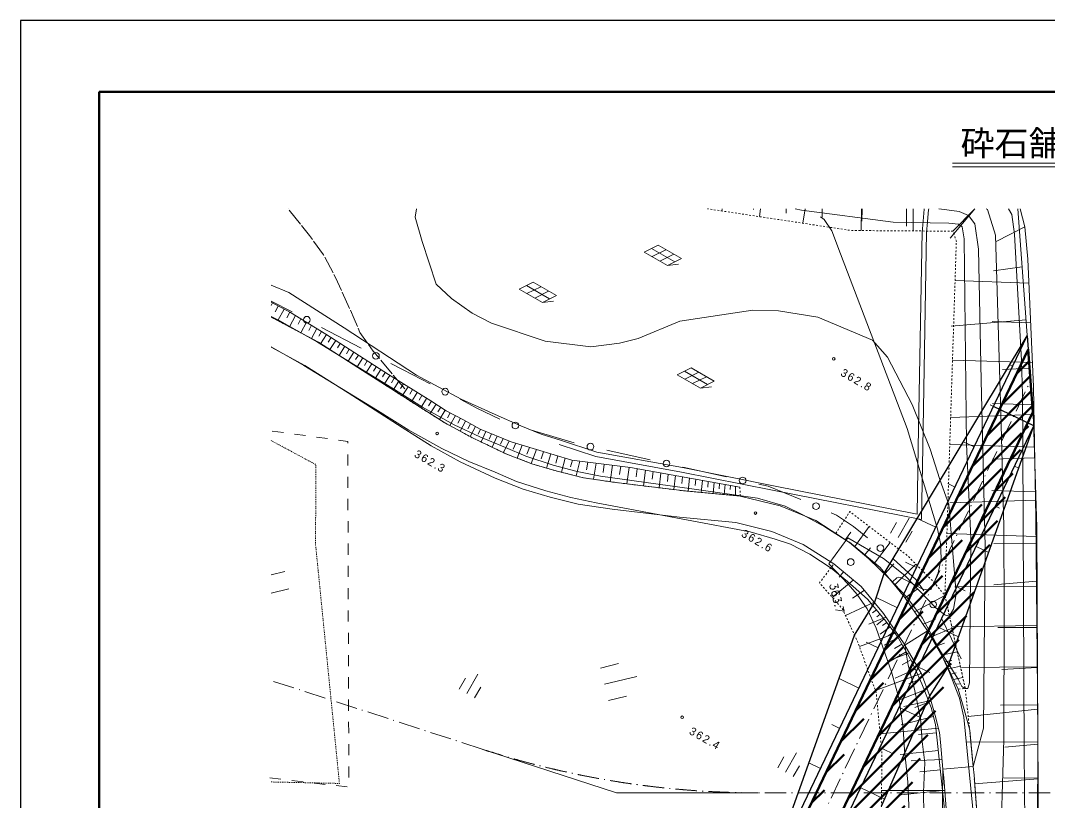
# Model space of a CAD drawing. Header units: millimetres. Extents: x 589521 to 827121, y -149161 to 18839.
# Drawn here: x 589521 to 704923, y -68850 to 18839 of the extents above; entities that cross this region are included whole.
import ezdxf
from ezdxf.enums import TextEntityAlignment as Align

# ---------------------------------------------------------------- set-up
doc = ezdxf.new("R2010")
doc.units = ezdxf.units.MM
doc.header["$LTSCALE"] = 400
for name, pattern in [('561019', [1, 0.5, -0.5]), ('56301', [0.5, 0.25, -0.25]), ('57103', [5.5, 5, -0.5]), ('SXF_一点短鎖線', [9.25, 6, -1.5, 0.25, -1.5])]:
    doc.linetypes.add(name, pattern=pattern)
for name, color, linetype, lineweight in [('D-BGD', 7, 'Continuous', 13), ('D-BGD-数値図化', 7, 'Continuous', 13), ('D-BMK', 2, 'SXF_一点短鎖線', 13), ('D-BMK-OTRS', 7, 'Continuous', 13), ('D-BYP-STR1', 2, 'Continuous', 13), ('D-BYP-STR2', 6, 'Continuous', 25), ('D-STR', 1, 'Continuous', 50), ('D-TTL', 2, 'Continuous', 140), ('D-TTL-LINE', 7, 'Continuous', 13), ('D-TTL-TXT', 7, 'Continuous', 13), ('●予備設計_LP横断', 7, 'Continuous', 13)]:
    doc.layers.add(name, color=color, linetype=linetype, lineweight=lineweight)
doc.styles.add('BIGFONT', font='txt', dxfattribs={"height": 0.2, "bigfont": 'BIGFONT'})
doc.styles.add('MS ゴシック', font='MS Gothic.ttf')
doc.styles.add('Style-WORKING', font='WORKING.shx')
doc.linetypes.add('56130', pattern='A,1,-0.375,[44,dgnlstyle-dm500.shx,S=0.0012,R=0,X=0,Y=0],-0.375', length=1.75)

# ---------------------------------------------------------------- blocks, each defined once
blk = doc.blocks.new('M6334')
at = {"layer": '●予備設計_LP横断', "linetype": 'Continuous', "lineweight": 9}
for p, q in [((0, -1.25), (0, 1.25)), ((-1, -1.25), (-1, 0.15)), ((1, -1.25), (1, 0.15))]:
    blk.add_line(p, q, dxfattribs=at)
blk = doc.blocks.new('M7312')
at = {"layer": '●予備設計_LP横断', "linetype": 'Continuous', "lineweight": 20}
blk.add_circle((0, 0), 0.15, dxfattribs=at)
blk = doc.blocks.new('M6217')
at = {"layer": 'D-BGD-数値図化', "linetype": 'Continuous', "lineweight": 9}
for p, q in [((-1.03, 0.7), (-2, -0.75)), ((-1.5, 0), (1.5, 0)), ((-1.03, 0.7), (1.97, 0.7)), ((-0.03, 0.7), (-1, -0.75)), ((0.97, 0.7), (0, -0.75)), ((1.97, 0.7), (1, -0.75)), ((1, -0.75), (2, 0)), ((-2, -0.75), (1, -0.75))]:
    blk.add_line(p, q, dxfattribs=at)

msp = doc.modelspace()

# ---------------------------------------------------------------- hatches: boundary and pattern name
at = {"layer": 'D-STR'}
h = msp.add_hatch(dxfattribs=at)
h.set_pattern_fill('ANSI31', color=256, scale=400)
edge = h.paths.add_edge_path()
edge.add_line((673896, -77975), (702554, -18039))
edge.add_line((702554, -18039), (702814, -21552))
edge.add_line((702814, -21552), (703074, -25065))
edge.add_line((703074, -25065), (673896, -77975))
edge.add_line((673896, -103938), (677396, -103938))
edge.add_line((677396, -78768), (703074, -25065))
edge.add_line((677396, -103938), (677396, -78768))
edge.add_line((673896, -103938), (673896, -77975))

# ---------------------------------------------------------------- linework, layer by layer
at = {"layer": 'D-BGD', "linetype": 'Continuous'}
for p, q in [((668208, -2269, -363379), (668172, -2513, -363379)), ((671741, -2269, -363379), (671740, -2365, -363379)), ((672518, -2269, -363379), (672385, -3150, -363379)), ((675403, -2269, -363379), (675400, -2762, -363379)), ((677526, -2269, -363379), (677281, -3890, -363379)), ((679447, -2269, -363379), (679442, -3194, -363379)), ((683831, -2269, -363379), (683815, -4714, -363379)), ((683905, -2269, -363379), (683899, -3668, -363379)), ((688885, -2269, -363379), (688907, -4205, -363379)), ((689644, -2269, -363379), (689628, -4753, -363379)), ((693797, -5551, -363379), (696555, -2269, -363379)), ((696551, -2269, -363379), (694104, -4783, -363379)), ((702164, -4290, -363379), (698869, -5969, -363379)), ((701866, -8770, -363379), (698650, -9229, -363379)), ((702619, -10598, -363379), (694338, -10331, -363379)), ((617768, -12831, -363379), (617621, -13127, -363379)), ((618424, -13173, -363379), (618086, -13828, -363379)), ((619080, -13516, -363379), (618387, -14807, -363379)), ((619730, -13855, -363379), (619376, -14514, -363379)), ((620358, -14232, -363379), (619678, -15500, -363379)), ((620971, -14608, -363379), (620641, -15223, -363379)), ((621585, -14983, -363379), (620943, -16179, -363379)), ((702312, -14736, -363379), (693917, -15436, -363379)), ((702822, -15058, -363379), (698509, -14919, -363379)), ((622164, -15337, -363379), (621852, -15918, -363379)), ((622742, -15691, -363379), (622137, -16819, -363379)), ((623289, -16025, -363379), (622972, -16568, -363379)), ((627719, -17887, 965), (623291, -15576, 733)), ((623833, -16361, -363379), (623174, -17400, -363379)), ((624350, -16696, -363379), (624021, -17213, -363379)), ((624866, -17031, -363379), (624213, -18060, -363379)), ((625378, -17362, -363379), (625052, -17875, -363379)), ((625889, -17694, -363379), (625242, -18714, -363379)), ((626396, -18023, -363379), (626074, -18530, -363379)), ((626903, -18351, -363379), (626261, -19361, -363379)), ((627406, -18678, -363379), (627087, -19180, -363379)), ((627910, -19004, -363379), (627274, -20005, -363379)), ((628413, -19331, -363379), (628095, -19828, -363379)), ((703026, -19518, -363379), (694051, -19229, -363379)), ((628916, -19657, -363379), (628280, -20647, -363379)), ((629420, -19983, -363379), (629102, -20477, -363379)), ((629923, -20310, -363379), (629290, -21296, -363379)), ((630427, -20636, -363379), (630111, -21127, -363379)), ((702714, -20158, -363379), (699673, -20290, -363379)), ((630932, -20960, -363379), (630299, -21945, -363379)), ((631442, -21276, -363379), (631123, -21773, -363379)), ((631951, -21593, -363379), (631308, -22594, -363379)), ((632464, -21912, -363379), (632140, -22416, -363379)), ((632977, -22231, -363379), (632324, -23246, -363379)), ((633497, -22554, -363379), (633168, -23066, -363379)), ((634018, -22878, -363379), (633355, -23909, -363379)), ((634544, -23205, -363379), (634213, -23725, -363379)), ((635070, -23533, -363379), (634410, -24581, -363379)), ((635596, -23860, -363379), (635265, -24387, -363379)), ((636119, -24193, -363379), (635459, -25242, -363379)), ((703186, -24268, -363379), (698523, -24120, -363379)), ((636642, -24526, -363379), (636312, -25049, -363379)), ((637164, -24859, -363379), (636507, -25902, -363379)), ((637724, -25166, -363379), (637410, -25704, -363379)), ((703099, -25327, -363379), (693824, -25671, -363379)), ((638288, -25465, -363379), (637679, -26589, -363379)), ((638857, -25767, -363379), (638550, -26332, -363379)), ((639424, -26071, -363379), (638810, -27202, -363379)), ((639988, -26379, -363379), (639682, -26944, -363379)), ((617758, -27210, -620), (618996, -27378, -642)), ((620235, -27546, -664), (621473, -27715, -686)), ((640553, -26688, -363379), (639942, -27815, -363379)), ((641124, -26996, -363379), (640846, -27540, -363379)), ((641724, -27243, -363379), (641166, -28415, -363379)), ((642356, -27503, -363379), (642070, -28106, -363379)), ((651610, -28524, 1033), (646815, -27108, 1065)), ((622711, -27882, -707), (623950, -28051, -729)), ((642989, -27763, -363379), (642400, -29002, -363379)), ((643658, -28038, -363379), (643355, -28675, -363379)), ((644326, -28313, -363379), (643704, -29622, -363379)), ((645058, -28560, -363379), (644766, -29239, -363379)), ((645798, -28786, -363379), (645238, -30236, -363379)), ((703271, -29019, -363379), (693745, -28712, -363379)), ((626226, -29816, -771), (626229, -31066, -772)), ((646593, -29030, -363379), (646303, -29783, -363379)), ((647389, -29274, -363379), (646786, -30834, -363379)), ((648190, -29512, -363379), (647923, -30302, -363379)), ((648992, -29750, -363379), (648523, -31350, -363379)), ((649791, -29987, -363379), (649574, -30786, -363379)), ((660146, -30435, 831), (655266, -29354, 949)), ((650590, -30225, -363379), (650191, -31819, -363379)), ((651411, -30459, -363379), (651220, -31211, -363379)), ((652258, -30567, -363379), (651841, -32232, -363379)), ((653163, -30683, -363379), (652992, -31551, -363379)), ((654067, -30798, -363379), (653801, -32604, -363379)), ((654990, -30916, -363379), (654856, -31828, -363379)), ((655913, -31034, -363379), (655642, -32876, -363379)), ((656840, -31152, -363379), (656715, -32076, -363379)), ((703277, -30194, -363379), (698529, -30348, -363379)), ((657766, -31271, -363379), (657539, -33124, -363379)), ((658686, -31428, -363379), (658575, -32334, -363379)), ((659605, -31593, -363379), (659390, -33350, -363379)), ((660476, -31749, -363379), (660372, -32603, -363379)), ((661348, -31905, -363379), (661145, -33564, -363379)), ((662171, -32052, -363379), (662072, -32859, -363379)), ((662993, -32200, -363379), (662802, -33767, -363379)), ((668686, -32329, 624), (663806, -31247, 742)), ((626234, -32316, -774), (626238, -33565, -776)), ((663770, -32339, -363379), (663688, -33097, -363379)), ((664547, -32478, -363379), (664409, -33944, -363379)), ((665271, -32608, -363379), (665205, -33310, -363379)), ((665996, -32738, -363379), (665869, -34082, -363379)), ((666660, -32857, -363379), (666600, -33501, -363379)), ((667324, -32976, -363379), (667208, -34208, -363379)), ((667933, -33085, -363379), (667878, -33675, -363379)), ((668542, -33194, -363379), (668436, -34323, -363379)), ((669133, -33300, -363379), (669112, -33760, -363379)), ((669723, -33406, -363379), (669722, -34445, -363379)), ((703361, -34016, -363379), (698468, -33858, -363379)), ((626241, -34816, -777), (626246, -36066, -779)), ((703423, -34937, -363379), (693742, -35244, -363379)), ((626249, -37316, -781), (626253, -38566, -782)), ((683088, -40148, -363379), (684697, -37888, -363379)), ((682052, -39374, -363379), (682662, -38532, -363379)), ((703431, -39012, -363379), (693423, -38690, -363379)), ((626258, -39816, -784), (626261, -41066, -785)), ((684201, -41076, -363379), (684845, -40295, -363379)), ((685314, -42003, -363379), (687071, -39700, -363379)), ((703522, -39781, -363379), (698701, -39801, -363379)), ((626265, -42316, -787), (626269, -43566, -789)), ((686488, -43190, -363379), (687469, -42074, -363379)), ((687558, -44480, -363379), (689931, -42111, -363379)), ((617621, -43310, -363379), (619154, -42938, -363379)), ((681823, -43000, -363379), (681329, -43594, -363379)), ((617621, -45369, -363379), (619626, -44882, -363379)), ((626273, -44816, -790), (626277, -46066, -792)), ((682912, -43907, -363379), (680568, -45863, -363379)), ((688742, -45917, -363379), (690104, -44934, -363379)), ((703551, -44607, -363379), (694306, -44657, -363379)), ((703476, -44019, -363379), (698688, -44437, -363379)), ((684158, -45081, -363379), (682848, -45925, -363379)), ((689789, -47456, -363379), (693200, -45624, -363379)), ((685256, -46404, -363379), (682047, -47871, -363379)), ((685088, -46728, -363379), (684957, -46815, -363379)), ((685519, -47242, -363379), (685066, -47569, -363379)), ((626280, -47316, -793), (626284, -48566, -795)), ((686584, -48077, -363379), (684673, -48874, -363379)), ((686375, -48241, -363379), (685564, -48929, -363379)), ((685935, -47723, -363379), (685577, -48024, -363379)), ((690744, -48859, -363379), (692138, -48294, -363379)), ((695024, -52739, 1331), (692839, -48247, 1117)), ((687057, -49141, -363379), (685943, -49976, -363379)), ((686686, -48662, -363379), (686213, -49024, -363379)), ((691645, -50296, -363379), (694004, -49312, -363379)), ((703521, -49025, -363379), (693972, -49165, -363379)), ((703574, -49223, -363379), (699142, -49247, -363379)), ((626288, -49816, -797), (626292, -51065, -798)), ((687787, -49845, -363379), (683604, -51375, -363379)), ((687937, -50339, -363379), (686398, -51230, -363379)), ((687473, -49702, -363379), (686831, -50176, -363379)), ((688381, -51113, -363379), (687551, -51593, -363379)), ((692230, -51315, -363379), (693165, -50986, -363379)), ((626296, -52316, -800), (626300, -53566, -802)), ((689217, -52090, -363379), (686833, -52976, -363379)), ((688870, -51947, -363379), (687044, -52997, -363379)), ((689395, -52860, -363379), (688398, -53430, -363379)), ((692815, -52335, -363379), (694580, -51950, -363379)), ((693228, -53080, -363379), (693980, -52923, -363379)), ((654564, -53778, -363379), (656604, -53282, -363379)), ((689881, -53901, -363379), (687637, -54895, -363379)), ((693594, -53850, -363379), (694931, -53558, -363379)), ((703598, -53654, -363379), (695071, -53701, -363379)), ((703563, -53705, -363379), (699580, -53936, -363379)), ((626303, -54816, -803), (626308, -56066, -805)), ((655006, -55599, -363379), (658650, -54713, -363379)), ((690541, -54401, -363379), (685400, -56283, -363379)), ((690380, -55019, -363379), (689157, -55561, -363379)), ((693880, -54454, -363379), (694475, -54324, -363379)), ((694167, -55058, -363379), (695208, -54831, -363379)), ((690887, -56244, -363379), (688205, -57298, -363379)), ((694424, -55600, -363379), (694843, -55544, -363379)), ((626312, -57316, -806), (626315, -58566, -808)), ((655449, -57422, -363379), (657489, -56926, -363379)), ((691621, -57427, -363379), (688584, -58090, -363379)), ((691413, -57596, -363379), (689836, -58212, -363379)), ((703602, -58384, -363379), (695815, -59220, -363379)), ((703615, -57920, -363379), (699438, -57942, -363379)), ((626320, -59816, -810), (626324, -61065, -811)), ((691920, -59202, -363379), (688303, -60157, -363379)), ((692464, -60528, -363379), (685930, -61148, -363379)), ((692253, -61032, -363379), (690251, -61242, -363379)), ((692581, -61015, -363379), (692693, -62091, -363379)), ((626327, -62315, -813), (626331, -63565, -814)), ((703636, -62096, -363379), (695593, -62063, -363379)), ((703633, -62300, -363379), (699905, -62642, -363379)), ((692463, -63033, -363379), (688163, -63491, -363379)), ((692879, -64022, -363379), (689421, -64180, -363379)), ((626335, -64816, -816), (626339, -66066, -818)), ((692701, -65188, -363379), (690380, -65434, -363379)), ((618716, -66240, -777), (617475, -66093, -771)), ((621200, -66532, -791), (619958, -66386, -784)), ((623682, -66824, -805), (622441, -66678, -798)), ((703664, -66215, -363379), (696537, -66749, -363379)), ((703617, -66122, -363379), (699811, -66103, -363379)), ((626165, -67116, -818), (624924, -66970, -811)), ((693186, -67531, -363379), (686103, -67514, -363379)), ((692938, -67504, -363379), (687953, -68030, -363379))]:
    msp.add_line(p, q, dxfattribs=at)
at = {"layer": 'D-BGD', "linetype": '56130', "elevation": -363379, "flags": 128}
for points in [[(617621, -10835), (619612, -11674), (625814, -15634), (633926, -20941), (638946, -23617), (642757, -25336), (645615, -26626), (647928, -27529), (650077, -28234), (654172, -29577), (663752, -31299), (673972, -33338), (690083, -36519), (690214, -28988), (690637, -4858), (690708, -4108), (690879, -2322), (690884, -2269)], [(690714, -28997), (691136, -4886), (691206, -4155), (691376, -2370), (691386, -2269)], [(649921, -28709), (654050, -30063), (663659, -31791), (673874, -33829), (690573, -37125), (690714, -28997)]]:
    msp.add_lwpolyline(points, dxfattribs=at)
at = {"layer": 'D-BGD', "linetype": '57103', "elevation": -879, "flags": 128}
msp.add_lwpolyline([(632616, -22447), (629083, -18238), (627590, -16128), (626952, -14613), (624855, -9969), (623493, -7443), (621942, -5280), (619517, -2269)], dxfattribs=at)
at = {"layer": 'D-BGD', "linetype": 'Continuous', "flags": 128}
for points, elevation in [([(689428, -75441), (689052, -66539), (688660, -62998), (688528, -60577), (688078, -57254), (687217, -54214), (685493, -49311), (684488, -47121), (683350, -45530), (682365, -44356), (680181, -42100), (682311, -39191), (686325, -41485), (688709, -43406), (692173, -47011), (693192, -47796), (693471, -47932), (693774, -47786), (694152, -47180), (694470, -45468), (693648, -35426), (692641, -32646), (691541, -29245), (689528, -24227), (686776, -18905), (685063, -17020), (678955, -14411), (674541, -13708), (671673, -13652), (663453, -14864), (658802, -16807), (656715, -17345), (653470, -17753), (648352, -17126), (642343, -15105), (640174, -13965), (637845, -12336), (636147, -10710), (634554, -5943), (633768, -3192), (633931, -2269)], -379), ([(690918, -75091), (690809, -67700), (690950, -64422), (690660, -62017), (690463, -59454), (689786, -56140), (689065, -53463), (688705, -51196), (691249, -49606), (694684, -55017), (695109, -55833), (695450, -56089), (695790, -56070), (695975, -55429), (696110, -39224), (695619, -28659), (695356, -5629), (695151, -4305), (694731, -4013), (693648, -3886), (687384, -3773), (677099, -2416), (676403, -2269)], 621), ([(692533, -2269), (693413, -2402), (694809, -2590), (695845, -3015), (696573, -3944), (696971, -6787), (697266, -21529), (697709, -40129), (697526, -60540), (696371, -64811), (692984, -65109), (692805, -79925), (692952, -87448), (693693, -98621), (694553, -111278), (693883, -124366), (693740, -128488), (693580, -132221), (693315, -141161)], 1621), ([(698893, -5222), (697966, -2360), (697844, -2269)], 2621), ([(700341, -2269), (700699, -2899), (701021, -5130)], 3621), ([(701641, -2269), (702164, -4290), (702497, -7931), (703150, -22238)], -363379), ([(701641, -2269), (702164, -4290), (702497, -7931), (703150, -22238), (703413, -36946), (703586, -56366), (703753, -77471), (703859, -93541), (703691, -115755), (703560, -120825), (703044, -124038), (702847, -124528), (702713, -124753)], -363379), ([(698893, -5222), (699528, -26513), (699795, -37914), (699861, -47325), (699800, -61782)], 2621), ([(701021, -5130), (701773, -19273), (701891, -23090), (701948, -28905), (702073, -63126)], 3621), ([(617621, -12754), (619801, -13892), (623764, -16316), (630771, -20859), (635540, -23824), (637261, -24921), (639216, -25957), (641088, -26981), (644542, -28402), (647397, -29277), (651357, -30452), (657917, -31290), (670204, -33492)], -363379), ([(617621, -14411), (618009, -14604), (622922, -17241), (627878, -20388), (633916, -24271), (637094, -26271), (640206, -27959), (643945, -29736), (646863, -30864), (649717, -31700), (652648, -32434), (656295, -32972), (663736, -33881), (670240, -34493), (674720, -35594), (678709, -37236), (682178, -39455), (682511, -39668), (685927, -42514), (688705, -45863), (691239, -49587), (691249, -49606), (693160, -52936)], -363379), ([(690557, -54428), (688705, -51196), (688694, -51179), (686305, -47668), (683794, -44642), (680735, -42094), (680436, -41902), (677318, -39907), (673786, -38453), (669738, -37459), (663413, -36864), (655895, -35946), (652062, -35381), (648930, -34596), (645898, -33707), (642758, -32494), (638846, -30634), (635577, -28862), (632306, -26802), (626263, -22915), (621407, -19832), (617621, -17800)], -363379), ([(703691, -115755), (703859, -93541), (703753, -77471), (703586, -56366), (703413, -36946), (703150, -22238)], -363379), ([(694681, -56142), (693160, -52936), (691249, -49606), (691239, -49587), (688705, -45863), (685927, -42514), (682511, -39668), (682178, -39455), (680956, -38673)], -363379), ([(680735, -42094), (683794, -44642), (686305, -47668), (688694, -51179), (688705, -51196), (690557, -54428), (691419, -56751), (692115, -59083), (692581, -61015), (692693, -62091), (692984, -65109), (693077, -66074), (693996, -78336)], -363379), ([(693160, -52936), (694681, -56142), (695371, -58426), (695979, -60742)], -363379), ([(692581, -61015), (692115, -59083), (691419, -56751), (690557, -54428)], -363379), ([(695979, -60742), (696371, -64811), (696465, -65784), (697383, -78049), (698322, -87979), (698538, -90326), (699423, -99943), (700290, -110128), (700357, -110818), (701161, -119012), (701747, -123807)], -363379), ([(697238, -113849), (696972, -111136), (696903, -110439), (696036, -100243), (695152, -90639), (694936, -88295), (693996, -78336), (693077, -66074), (692984, -65109), (692693, -62091)], -363379), ([(699800, -61782), (699414, -75488), (698877, -85950), (698538, -90326), (695152, -90639), (695332, -101682), (695628, -116972), (695396, -121353), (695293, -124383), (695200, -127836), (695194, -134093), (695042, -137403), (695061, -141161)], 2621), ([(698019, -141161), (697593, -139144), (696924, -132925), (696644, -115925), (696972, -111136), (700357, -110818), (701256, -94562), (701637, -83936), (702149, -71223), (702073, -63126)], 3621)]:
    msp.add_lwpolyline(points, dxfattribs=dict(at, elevation=elevation))
at = {"layer": 'D-BGD', "linetype": '561019', "elevation": -363379, "flags": 128}
for points in [[(702713, -124753), (702253, -124785), (701747, -123807), (701161, -119012), (700357, -110818), (700290, -110128), (699423, -99943), (698538, -90326), (698322, -87979), (697383, -78049), (696465, -65784), (696371, -64811), (695979, -60742), (695551, -56757), (695476, -56060), (693623, -47562), (693200, -45624), (693483, -36824), (694482, -5890), (694104, -4783), (682689, -4707), (667514, -2414), (666558, -2269)], [(670204, -33492), (670240, -34493), (663736, -33881), (656295, -32972), (652648, -32434), (649717, -31700), (646863, -30864), (643945, -29736), (640206, -27959), (637094, -26271), (633916, -24271), (627878, -20388), (622922, -17241), (618009, -14604), (617621, -14411)], [(680956, -38673), (682529, -36233), (688970, -41149), (691883, -44067), (693200, -45624), (693623, -47562), (695476, -56060), (695287, -56079), (694681, -56142)], [(690021, -141161), (689832, -139606), (689106, -134844), (688671, -132000), (688233, -120275), (687887, -110988), (686071, -80778), (686114, -63090), (685491, -56533), (683426, -50889), (681737, -47195), (679132, -44228), (679475, -43772), (680720, -42114), (680735, -42094)]]:
    msp.add_lwpolyline(points, dxfattribs=at)
at = {"layer": 'D-BGD', "linetype": 'Continuous', "elevation": 621}
msp.add_lwpolyline([(679246, -3173), (679660, -3457), (680517, -4734), (681473, -7325), (688953, -26920), (692373, -38147), (692702, -39802), (692774, -41504), (692457, -43098), (691954, -44274), (691629, -44779), (691240, -44994), (690733, -44933), (689860, -44466), (688239, -43614), (688007, -43596), (687823, -43675), (687305, -44115)], dxfattribs=at)
at = {"layer": 'D-BGD', "linetype": 'Continuous', "extrusion": (0.086612, 0.262208, 0.961117), "elevation": 50605}
msp.add_lwpolyline([(-593027, -174106), (-590411, -174551)], dxfattribs=at)
at = {"layer": 'D-BGD', "linetype": 'Continuous', "extrusion": (0.457902, 0.885133, 0.082863), "elevation": 271682}
msp.add_lwpolyline([(-574495, -21408), (-571055, -21375), (-569497, -21447)], dxfattribs=at)
at = {"layer": 'D-BGD', "linetype": 'Continuous', "extrusion": (0.003713, -0.014189, 0.999892), "elevation": 3850}
msp.add_lwpolyline([(643286, -25797), (640702, -24570), (638801, -23588)], dxfattribs=at)
at = {"layer": 'D-BGD', "linetype": '56301', "elevation": -363379, "flags": 128}
msp.add_lwpolyline([(617621, -66553), (625287, -66720), (624378, -57629), (622615, -39981), (622629, -30954), (617621, -28266)], dxfattribs=at)
at = {"layer": 'D-BGD', "linetype": 'Continuous', "extrusion": (0.017427, 8.08941e-05, 0.999848), "elevation": 10142}
msp.add_lwpolyline([(-31120, -624969), (-31265, -626001), (-31472, -626001)], dxfattribs=at)
at = {"layer": 'D-BGD', "linetype": 'Continuous', "extrusion": (0.069058, 0.206545, 0.975997), "elevation": 40109}
msp.add_lwpolyline([(-653142, -177119), (-649187, -177399), (-648157, -177289)], dxfattribs=at)
at = {"layer": 'D-BGD', "linetype": 'Continuous', "extrusion": (-0.052841, 0.073861, 0.995868), "elevation": -39023}
msp.add_lwpolyline([(-535604, 436899), (-535627, 435413), (-534891, 431977)], dxfattribs=at)
at = {"layer": 'D-BGD', "linetype": 'Continuous'}
for points in [[(701386, -2269, 4937), (703149, -26083, 4701), (703515, -37966, 4901), (703637, -61693, 5091), (703556, -82062, 5111), (703635, -100747, 5131), (703927, -115610, 4921), (703944, -120475, 5001), (703971, -124020, 4761), (703755, -124738, 4671), (703527, -125115, 4671)], [(703515, -37966, 4901), (703149, -26083, 4701), (701386, -2269, 4937)], [(698432, -90916, 3061), (695328, -59293, 1501), (694825, -57158, 1531), (693730, -54268, 1311), (692403, -51360, 1091), (690683, -48191, 881), (688929, -45845, 921), (686891, -43670, 661), (684668, -41539, 431), (682496, -39679, 191), (679726, -37937, 341), (677328, -36650, -19), (675281, -35636, -9), (672163, -34720, 11), (664822, -33684, -479), (654583, -32274, -639), (651937, -31721, -629), (649268, -31006, -609), (646189, -30021, -579), (643921, -29051, -559), (641029, -27862, -539), (638161, -26490, -509), (634597, -24523, -469), (631162, -22352, -419), (622818, -17244, -589), (618594, -14839, -539), (617621, -14366, -527)], [(617621, -17737, -544), (621297, -19830, -589), (629572, -24898, -419), (633068, -27104, -469), (636787, -29161, -509), (639812, -30600, -539), (642756, -31819, -559), (645134, -32840, -579), (648420, -33886, -609), (651247, -34647, -629), (654071, -35232, -639), (664203, -37169, -479), (671347, -38507, 11), (674158, -39315, -9), (675877, -39877, -19), (678046, -41020, 341), (680441, -42592, 191), (682281, -44065, 431), (684509, -46050, 661), (686442, -48326, 1121), (687893, -50255, 861), (689492, -53032, 811), (690601, -55538, 1301), (691651, -58206, 1531), (692158, -60112, 1561), (695447, -91173, 3061)], [(684500, -39166, 116), (682943, -37918, -9), (681034, -36624, 551), (680460, -36372, 556)], [(703515, -37966, 4901), (703637, -61693, 5091), (703556, -82062, 5111), (703635, -100747, 5131), (703927, -115610, 4921)], [(684509, -46050, 661), (686442, -48326, 1121), (687893, -50255, 861), (689492, -53032, 811), (690601, -55538, 1301), (691651, -58206, 1531), (692158, -60112, 1561), (695447, -91173, 3061), (696845, -107421, 3571), (698278, -124093, 4171), (699247, -136853, 4791), (699327, -137257, 4791), (699392, -137606, 4771), (699430, -137800, 4761), (699576, -138288, 4761), (699911, -138769, 4781), (700556, -139694, 4781), (700681, -139938, 4781), (700863, -140424, 4771), (700886, -140564, 4751), (700922, -140723, 4751), (700918, -141090, 4731), (700899, -141161, 4731)]]:
    msp.add_polyline3d(points, dxfattribs=at)
for centre in [(621631, -14709, 646), (629379, -18754, 1052), (637143, -22780, 1160), (645017, -26577, 1078), (653436, -28948, 993), (661976, -30841, 787), (670516, -32735, 580), (678743, -35619, 571), (685961, -40336, 234), (682632, -41891, 301), (691887, -46644, 987)]:
    msp.add_circle(centre, 375, dxfattribs=at)
at = {"layer": 'D-BMK'}
msp.add_line((675646, -78371, -363300), (702814, -21552, -363300), dxfattribs=at)
at = {"layer": 'D-BMK', "elevation": -363379}
msp.add_lwpolyline([(705008, -67772), (672201, -67772, -0.0787115), (641296, -62877), (617621, -55183)], format="xyb", dxfattribs=at)
at = {"layer": 'D-BMK-OTRS', "color": 7, "linetype": 'Continuous', "lineweight": 13}
for p, q in [((656361, -67772, -363379), (641296, -62877, -363379)), ((672201, -67772, -363379), (656361, -67772, -363379))]:
    msp.add_line(p, q, dxfattribs=at)
at = {"layer": 'D-BYP-STR1'}
for p, q in [((700811, -19943, 3260280), (700481, -19785, 3662550)), ((698655, -24454, 3258685), (698271, -24271, 3725861)), ((696498, -28965, 3257090), (695294, -28389, 4723524)), ((701008, -31123, -2235543), (701480, -31349, -2810362)), ((694341, -33476, 3255494), (693521, -33083, 4254753)), ((698851, -35634, -2237139), (699323, -35860, -2811908)), ((692184, -37987, 3253899), (690106, -36993, 5784498)), ((696695, -40145, -2238734), (698110, -40823, -3962990)), ((690027, -42498, 3252304), (688770, -41896, 4783644)), ((694538, -44656, -2240329), (695482, -45108, -3389817)), ((687871, -47009, 3250708), (685498, -45873, 6140676)), ((692381, -49167, -2241925), (694741, -50296, -5115619)), ((685714, -51520, 3249113), (684367, -50875, 4889234)), ((690224, -53678, -2243520), (691505, -54291, -3803611)), ((683557, -56031, 3247518), (681326, -54963, 5964817)), ((688067, -58189, -2245115), (690446, -59327, -5141484)), ((681400, -60541, 3245922), (680516, -60118, 4323101)), ((685911, -62700, -2246711), (687175, -63305, -3786992)), ((679244, -65052, 3244327), (677937, -64427, 4835743)), ((683754, -67211, -2248306), (686435, -68493, -5513062))]:
    msp.add_line(p, q, dxfattribs=at)
at = {"layer": 'D-BYP-STR2'}
for p, q in [((673146, -77805, -363300), (702442, -16533, -363300)), ((686377, -43178, -363300), (702442, -16533, -363300)), ((702442, -16533, -363300), (703149, -26083, 4701)), ((703165, -26612, -363300), (698654, -24455, -363300)), ((703149, -26083, 4701), (703165, -26612, -363300)), ((678146, -78938, -363300), (703165, -26612, -363300)), ((693504, -53773, -363300), (703165, -26612, -363375)), ((685305, -46463, -363300), (686377, -43178, -363300)), ((683067, -50102, -363300), (685305, -46463, -363300)), ((673146, -77805, -363300), (683067, -50102, -363300)), ((691481, -56960, -363300), (693504, -53773, -363300)), ((686099, -69260, -363300), (691481, -56960, -363300))]:
    msp.add_line(p, q, dxfattribs=at)
at = {"layer": 'D-STR'}
msp.add_line((677396, -78768, -363300), (703074, -25065, -363300), dxfattribs=at)
msp.add_polyline3d([(673896, -77975, -363300), (702554, -18039, -363300), (702814, -21552, -169899), (703074, -25065, -34518)], dxfattribs=at)
at = {"layer": 'D-TTL'}
for q in [(818321, 10839), (598321, -141161)]:
    msp.add_line((598321, 10839), q, dxfattribs=at)
at = {"layer": 'D-TTL-LINE'}
for p, q in [((694035, 2839), (722606, 2839)), ((694035, 2439), (722606, 2439))]:
    msp.add_line(p, q, dxfattribs=at)
at = {"layer": 'Defpoints', "color": 1, "elevation": 0}
msp.add_lwpolyline([(589521, -149161), (827121, -149161), (827121, 18839), (589521, 18839)], close=True, dxfattribs=at)

# ---------------------------------------------------------------- block references
at = {"layer": 'D-BGD', "linetype": 'Continuous', "lineweight": 9, "xscale": 1000, "yscale": 1000, "zscale": 1000, "rotation": 330.1091246385173}
for name, p in [('M6217', (661592, -7480, -363379)), ('M6217', (647563, -11629, -363379)), ('M6217', (665274, -21224, -363379)), ('M6334', (688576, -38069, -363379)), ('M6334', (640203, -55555, -363379)), ('M6334', (675943, -64374, -363379))]:
    msp.add_blockref(name, p, dxfattribs=at)
at = {"layer": 'D-BGD', "linetype": 'Continuous', "lineweight": 20, "xscale": 1000, "yscale": 1000, "zscale": 1000, "rotation": 330.1091246385173}
for p in [(680724, -19101, -575), (636246, -27458, -1037), (671938, -36390, -800), (663739, -59301, -955)]:
    msp.add_blockref('M7312', p, dxfattribs=at)
at = {"layer": 'D-BGD', "color": 0, "linetype": 'Continuous', "lineweight": 20, "xscale": 1000, "yscale": 1000, "zscale": 1000, "rotation": 330.1091246385173}
msp.add_blockref('M7312', (636246, -27458, -1037), dxfattribs=at)
msp.add_blockref('M7312', (636246, -27458, -1037), dxfattribs=at)
msp.add_blockref('M7312', (636246, -27458, -1037), dxfattribs=at)

# ---------------------------------------------------------------- texts
at = {"layer": 'D-BGD', "linetype": 'Continuous', "style": 'BIGFONT', "oblique": 360}
msp.add_text('363.7', height=900, rotation=283.66942, dxfattribs=at).set_placement((680230, -44362, -363379))
at = {"layer": 'D-BGD', "linetype": 'Continuous', "char_height": 900, "attachment_point": 7, "rotation": 330.10912, "line_spacing_factor": 0.722892, "style": 'Style-WORKING'}
for s, insert in [('\\T1.284;362.8', (681404, -20928, -575)), ('\\T1.284;362.3', (633585, -30048, -363379)), ('\\T1.287;362.6', (670277, -38976, -363379)), ('\\T1.281;362.4', (664419, -61129, -955))]:
    msp.add_mtext(s, dxfattribs=dict(at, insert=insert))
at = {"layer": 'D-TTL-TXT', "style": 'MS ゴシック'}
msp.add_text('砕石舗装算出図', height=2800, dxfattribs=at).set_placement((708321, 2839), align=Align.BOTTOM_CENTER)

doc.saveas('drawing.dxf')
